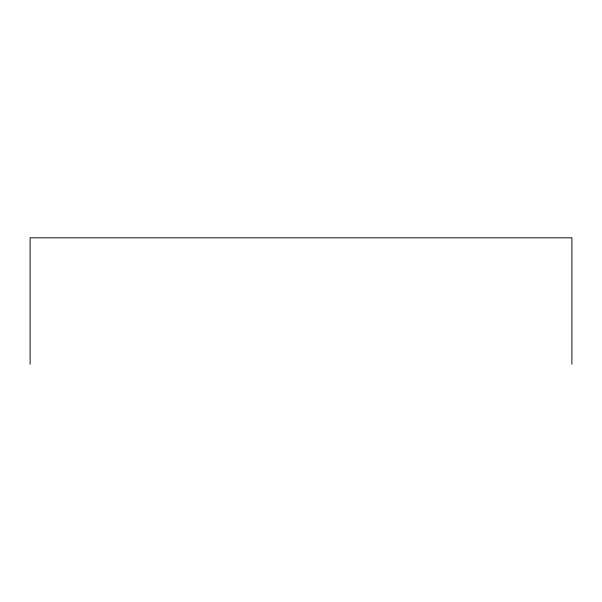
<?xml version="1.0" encoding="UTF-8"?>
<svg xmlns="http://www.w3.org/2000/svg" width="602" height="602" viewBox="0 0 602 602"><rect width="100%" height="100%" fill="white"/><g stroke="black" fill="none" stroke-linecap="round" stroke-linejoin="round"><path stroke-width="0.9" d="M571.9 364.18L571.9 237.82L30.1 237.82L30.1 364.18"/></g></svg>
